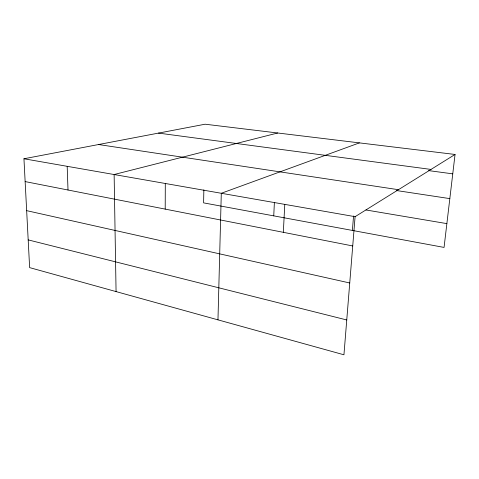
<?xml version="1.0" encoding="UTF-8"?>
<svg xmlns="http://www.w3.org/2000/svg" width="479" height="479" viewBox="0 0 479 479"><rect width="100%" height="100%" fill="white"/><g stroke="black" fill="none" stroke-linecap="round" stroke-linejoin="round"><path stroke-width="0.72" d="M165.201 209.113L165.303 183.481M203.856 189.87L203.605 202.874L444.057 247.421L455.05 154.454L205.12 124.211L23.95 158.759L29.632 267.617L343.94 354.789L355.095 216.682L455.05 154.454M217.969 319.852L221.292 193.276L359.406 142.88M273.748 215.867L274.377 202.659M283.329 232.321L284.783 204.377M352.394 230.435L353.55 215.951M277.706 132.994L114.128 174.53L116.068 291.591M158.489 133.102L430.992 169.428M428.633 170.614L452.757 173.853M98.542 144.532L398.432 189.702M396.295 190.51L449.829 198.617M365.95 209.97L446.871 223.621M23.95 158.759L355.095 216.682M25.142 181.589L352.73 245.961M26.656 210.652L349.742 282.981M28.183 239.889L346.754 319.966M67.18 166.315L68.012 190.013"/></g></svg>
